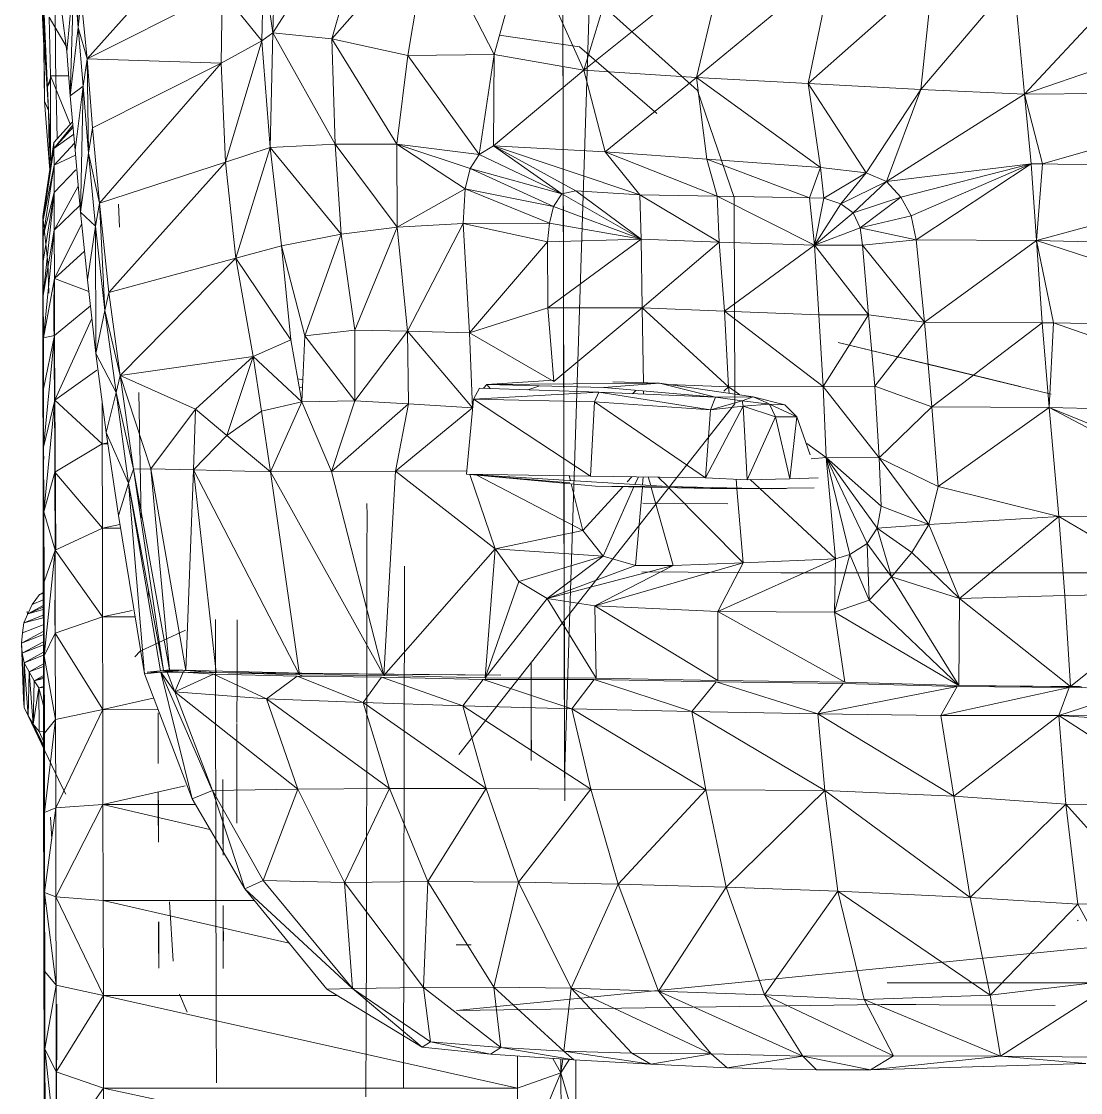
# Model space of a CAD drawing. Header units: inches. Extents: x 9661 to 15313, y -314 to 660.
# Drawn here: x 12405.48 to 12425.64, y -35.63 to -15.25 of the extents above; entities that cross this region are included whole.
import ezdxf

# ---------------------------------------------------------------- set-up
doc = ezdxf.new("R2010")
doc.units = ezdxf.units.IN
doc.header["$MEASUREMENT"] = 0
for name, color, linetype, lineweight in [('0-1', 7, 'Continuous', 5), ('0-3', 55, 'Continuous', 9), ('A-GENM', 5, 'Continuous', 9)]:
    doc.layers.add(name, color=color, linetype=linetype, lineweight=lineweight)

# ---------------------------------------------------------------- blocks, each defined once
blk = doc.blocks.new('Land_Rover_Evoque_-_SUV_Car_Vehicle_Automobile_13067 - Land Rover EVOQUE_dwg-1230547-BUILDING SECTION - EAST_WEST - COURTYARD - LOOKING NORTH')
at = {"layer": 'A-GENM'}
for p, q in [((12415.812, -29.641), (12415.764, -3.548)), ((12415.812, -27.99), (12415.764, -3.548)), ((12415.812, -29.641), (12416.652, -3.547)), ((12410.266, -15.471), (12412.329, -12.253)), ((12411.386, -15.585), (12412.329, -12.253)), ((12409.393, -12.977), (12406.731, -15.963)), ((12411.386, -15.585), (12413.238, -13.481)), ((12412.836, -15.9), (12413.238, -13.481)), ((12414.478, -15.88), (12413.238, -13.481)), ((12406.536, -13.786), (12406.557, -15.37)), ((12414.478, -15.88), (12415.074, -13.701)), ((12416.18, -16.177), (12415.074, -13.701)), ((12416.18, -16.177), (12416.892, -13.853)), ((12405.892, -13.985), (12405.913, -15.626)), ((12410.266, -15.471), (12410.303, -14.05)), ((12416.18, -16.177), (12418.883, -14.015)), ((12418.325, -16.32), (12418.883, -14.015)), ((12418.325, -16.32), (12420.913, -14.187)), ((12420.452, -16.435), (12420.913, -14.187)), ((12406.347, -15.823), (12406.48, -14.401)), ((12406.406, -16.667), (12406.48, -14.401)), ((12406.557, -15.37), (12406.48, -14.401)), ((12406.48, -14.401), (12406.557, -15.37)), ((12410.091, -14.29), (12410.054, -15.625)), ((12410.091, -14.29), (12410.266, -15.471)), ((12420.452, -16.435), (12422.826, -14.331)), ((12422.598, -16.549), (12422.826, -14.331)), ((12422.598, -16.549), (12424.363, -14.465)), ((12424.57, -16.635), (12424.363, -14.465)), ((12405.893, -14.561), (12405.913, -15.626)), ((12405.915, -15.859), (12405.893, -14.561)), ((12405.893, -14.561), (12405.916, -16.77)), ((12405.893, -14.561), (12405.913, -15.626)), ((12406.129, -16.003), (12406.125, -14.857)), ((12406.614, -14.822), (12406.557, -15.37)), ((12406.614, -14.822), (12406.731, -15.963)), ((12406.731, -15.963), (12409.299, -14.675)), ((12409.299, -14.675), (12409.282, -16.048)), ((12409.299, -14.675), (12410.054, -15.625)), ((12424.57, -16.635), (12426.394, -14.676)), ((12405.877, -15.053), (12405.915, -15.859)), ((12406.347, -15.823), (12406.25, -15.075)), ((12416.564, -14.97), (12418.346, -16.564)), ((12405.912, -15.116), (12405.992, -16.95)), ((12405.912, -15.116), (12405.971, -16.498)), ((12405.913, -15.626), (12405.912, -15.116)), ((12406.008, -15.172), (12406.031, -16.288)), ((12406.008, -15.172), (12406.334, -15.723)), ((12406.406, -16.667), (12406.557, -15.37)), ((12406.655, -16.483), (12406.557, -15.37)), ((12406.557, -15.37), (12406.655, -16.483)), ((12406.731, -15.963), (12406.557, -15.37)), ((12410.054, -15.625), (12410.266, -15.471)), ((12410.266, -15.471), (12410.212, -17.651)), ((12410.266, -15.471), (12411.386, -15.585)), ((12410.266, -15.471), (12411.448, -17.591)), ((12405.913, -15.626), (12405.992, -16.95)), ((12405.916, -16.77), (12405.913, -15.626)), ((12405.913, -15.626), (12405.992, -16.95)), ((12409.282, -16.048), (12410.054, -15.625)), ((12410.054, -15.625), (12409.362, -17.93)), ((12410.054, -15.625), (12410.212, -17.651)), ((12412.836, -15.9), (12411.386, -15.585)), ((12411.386, -15.585), (12411.448, -17.591)), ((12411.386, -15.585), (12412.627, -17.59)), ((12414.572, -15.516), (12414.572, -15.515)), ((12414.572, -15.516), (12416.101, -15.738)), ((12424.57, -16.635), (12427.778, -15.531)), ((12406.406, -16.667), (12406.347, -15.823)), ((12412.836, -15.9), (12414.478, -15.88)), ((12414.192, -17.782), (12414.478, -15.88)), ((12414.462, -17.618), (12414.478, -15.88)), ((12414.478, -15.88), (12416.18, -16.177)), ((12416.1, -15.736), (12417.574, -17.006)), ((12416.101, -15.738), (12417.574, -17.006)), ((12406.16, -17.485), (12406.129, -16.003)), ((12406.731, -15.963), (12406.655, -16.483)), ((12406.731, -15.963), (12409.282, -16.048)), ((12406.731, -15.963), (12406.83, -17.279)), ((12406.731, -15.963), (12406.754, -17.759)), ((12409.282, -16.048), (12406.83, -17.279)), ((12409.282, -16.048), (12406.967, -18.709)), ((12409.282, -16.048), (12409.362, -17.93)), ((12412.836, -15.9), (12412.627, -17.59)), ((12414.192, -17.782), (12412.836, -15.9)), ((12406.031, -16.288), (12406.035, -17.855)), ((12406.379, -16.288), (12406.031, -16.288)), ((12406.031, -16.288), (12406.408, -17.209)), ((12414.462, -17.618), (12416.18, -16.177)), ((12416.589, -17.732), (12416.18, -16.177)), ((12416.18, -16.177), (12418.325, -16.32)), ((12406.031, -16.332), (12405.971, -16.498)), ((12406.031, -16.39), (12405.971, -16.498)), ((12405.992, -16.95), (12405.971, -16.498)), ((12405.971, -16.498), (12406.035, -17.701)), ((12406.406, -16.667), (12406.655, -16.483)), ((12406.504, -17.703), (12406.655, -16.483)), ((12406.602, -18.884), (12406.655, -16.483)), ((12406.754, -17.759), (12406.655, -16.483)), ((12406.655, -16.483), (12406.754, -17.759)), ((12416.589, -17.732), (12418.325, -16.32)), ((12420.687, -18.029), (12418.325, -16.32)), ((12418.522, -17.876), (12418.325, -16.32)), ((12418.325, -16.32), (12420.452, -16.435)), ((12421.557, -18.134), (12420.452, -16.435)), ((12420.687, -18.029), (12420.452, -16.435)), ((12420.452, -16.435), (12422.598, -16.549)), ((12406.504, -17.703), (12406.406, -16.667)), ((12418.346, -16.564), (12419.046, -18.6)), ((12421.557, -18.134), (12422.598, -16.549)), ((12421.944, -18.297), (12422.598, -16.549)), ((12421.944, -18.297), (12424.57, -16.635)), ((12422.598, -16.549), (12424.57, -16.635)), ((12429.663, -16.603), (12424.57, -16.635)), ((12424.698, -17.961), (12424.57, -16.635)), ((12424.57, -16.635), (12424.911, -17.96)), ((12429.663, -16.603), (12424.911, -17.96)), ((12405.916, -16.77), (12406.014, -18.007)), ((12405.916, -16.77), (12405.992, -16.95)), ((12405.992, -16.95), (12406.007, -17.169)), ((12405.992, -16.95), (12406.035, -17.56)), ((12405.992, -16.95), (12406.014, -18.007)), ((12405.992, -16.95), (12406.007, -17.169)), ((12405.992, -16.95), (12406.035, -17.728)), ((12406.452, -17.16), (12406.098, -17.554)), ((12406.458, -17.224), (12406.099, -17.67)), ((12406.462, -17.266), (12406.099, -17.67)), ((12406.83, -17.279), (12406.754, -17.759)), ((12406.83, -17.279), (12406.967, -18.709)), ((12406.475, -17.398), (12406.099, -17.67)), ((12406.098, -17.554), (12405.888, -18.967)), ((12406.098, -17.554), (12405.889, -19.063)), ((12406.099, -17.67), (12405.889, -19.063)), ((12406.099, -17.67), (12406.098, -17.554)), ((12406.101, -17.988), (12406.099, -17.67)), ((12406.491, -17.566), (12406.101, -17.988)), ((12406.602, -18.884), (12406.504, -17.703)), ((12410.212, -17.651), (12409.362, -17.93)), ((12410.212, -17.651), (12409.558, -19.754)), ((12410.212, -17.651), (12411.448, -17.591)), ((12410.212, -17.651), (12410.427, -19.523)), ((12410.212, -17.651), (12411.567, -19.301)), ((12411.448, -17.591), (12412.627, -17.59)), ((12412.629, -19.165), (12411.448, -17.591)), ((12411.567, -19.301), (12411.448, -17.591)), ((12413.923, -18.435), (12412.627, -17.59)), ((12414.019, -18.051), (12412.627, -17.59)), ((12414.192, -17.782), (12412.627, -17.59)), ((12412.629, -19.165), (12412.627, -17.59)), ((12414.462, -17.618), (12414.192, -17.782)), ((12416.589, -17.732), (12414.462, -17.618)), ((12417.249, -18.55), (12414.462, -17.618)), ((12414.462, -17.618), (12416.032, -18.475)), ((12414.462, -17.618), (12415.761, -18.532)), ((12406.035, -17.855), (12406.039, -17.948)), ((12406.512, -17.799), (12406.101, -17.988)), ((12406.602, -18.884), (12406.754, -17.759)), ((12406.892, -19.151), (12406.754, -17.759)), ((12406.754, -17.759), (12406.892, -19.151)), ((12406.967, -18.709), (12406.754, -17.759)), ((12406.967, -18.709), (12409.362, -17.93)), ((12409.362, -17.93), (12407.144, -20.408)), ((12409.362, -17.93), (12409.558, -19.754)), ((12414.019, -18.051), (12414.192, -17.782)), ((12415.761, -18.532), (12414.192, -17.782)), ((12418.522, -17.876), (12416.589, -17.732)), ((12418.719, -18.579), (12416.589, -17.732)), ((12416.589, -17.732), (12417.249, -18.55)), ((12420.687, -18.029), (12418.522, -17.876)), ((12420.477, -18.606), (12418.522, -17.876)), ((12418.522, -17.876), (12418.719, -18.579)), ((12406.101, -17.988), (12405.889, -19.063)), ((12406.101, -17.988), (12405.891, -19.341)), ((12406.014, -18.007), (12406.021, -18.073)), ((12406.104, -18.507), (12406.101, -17.988)), ((12406.517, -18.077), (12406.104, -18.507)), ((12413.923, -18.435), (12414.019, -18.051)), ((12415.608, -18.773), (12414.019, -18.051)), ((12414.019, -18.051), (12415.761, -18.532)), ((12420.687, -18.029), (12420.477, -18.606)), ((12421.557, -18.134), (12420.687, -18.029)), ((12420.747, -18.616), (12420.687, -18.029)), ((12421.557, -18.134), (12420.747, -18.616)), ((12421.076, -18.721), (12421.557, -18.134)), ((12421.944, -18.297), (12421.557, -18.134)), ((12421.944, -18.297), (12424.698, -17.961)), ((12422.215, -18.595), (12424.698, -17.961)), ((12422.41, -18.95), (12424.698, -17.961)), ((12422.507, -19.411), (12424.698, -17.961)), ((12424.698, -17.961), (12424.911, -17.96)), ((12424.698, -17.961), (12424.797, -19.42)), ((12424.797, -19.42), (12424.911, -17.96)), ((12429.738, -18.082), (12424.797, -19.42)), ((12429.738, -18.082), (12424.911, -17.96)), ((12421.944, -18.297), (12421.076, -18.721)), ((12421.309, -18.894), (12421.944, -18.297)), ((12422.215, -18.595), (12421.944, -18.297)), ((12406.104, -18.507), (12405.891, -19.341)), ((12406.104, -18.507), (12405.893, -19.813)), ((12406.104, -18.507), (12405.895, -20.466)), ((12406.106, -19.227), (12406.104, -18.507)), ((12406.561, -18.388), (12406.106, -19.227)), ((12413.923, -18.435), (12412.629, -19.165)), ((12413.923, -18.435), (12413.886, -19.098)), ((12413.923, -18.435), (12415.531, -19.09)), ((12413.923, -18.435), (12415.608, -18.773)), ((12415.608, -18.773), (12415.761, -18.532)), ((12415.608, -18.773), (12415.761, -18.532)), ((12416.032, -18.475), (12415.761, -18.532)), ((12415.761, -18.532), (12416.032, -18.475)), ((12417.271, -19.396), (12415.761, -18.532)), ((12417.249, -18.55), (12416.032, -18.475)), ((12416.032, -18.475), (12417.249, -18.55)), ((12417.271, -19.396), (12416.032, -18.475)), ((12406.967, -18.709), (12406.892, -19.151)), ((12406.967, -18.709), (12407.144, -20.408)), ((12406.967, -18.709), (12407.067, -20.754)), ((12407.344, -19.169), (12407.325, -18.727)), ((12418.719, -18.579), (12417.249, -18.55)), ((12417.249, -18.55), (12418.719, -18.579)), ((12418.759, -19.453), (12417.249, -18.55)), ((12417.271, -19.396), (12417.249, -18.55)), ((12418.719, -18.579), (12418.759, -19.453)), ((12420.477, -18.606), (12418.719, -18.579)), ((12418.719, -18.579), (12420.575, -19.509)), ((12418.759, -19.453), (12418.719, -18.579)), ((12419.046, -18.6), (12419.054, -22.529)), ((12420.747, -18.616), (12420.477, -18.606)), ((12420.477, -18.606), (12420.575, -19.509)), ((12420.747, -18.616), (12420.575, -19.509)), ((12421.076, -18.721), (12420.575, -19.509)), ((12421.076, -18.721), (12420.747, -18.616)), ((12421.309, -18.894), (12421.076, -18.721)), ((12422.215, -18.595), (12421.309, -18.894)), ((12421.444, -19.182), (12422.215, -18.595)), ((12422.41, -18.95), (12422.215, -18.595)), ((12406.591, -18.755), (12406.106, -19.227)), ((12406.739, -20.17), (12406.602, -18.884)), ((12406.602, -18.884), (12406.892, -19.151)), ((12415.531, -19.09), (12415.608, -18.773)), ((12415.608, -18.773), (12415.531, -19.09)), ((12417.271, -19.396), (12415.608, -18.773)), ((12421.309, -18.894), (12420.575, -19.509)), ((12421.444, -19.182), (12421.309, -18.894)), ((12421.444, -19.182), (12422.41, -18.95)), ((12422.507, -19.411), (12422.41, -18.95)), ((12405.888, -18.967), (12405.887, -19.062)), ((12405.888, -19.34), (12405.887, -19.062)), ((12405.888, -18.967), (12405.982, -19.84)), ((12405.888, -18.967), (12405.889, -19.063)), ((12405.891, -19.341), (12405.889, -19.063)), ((12406.626, -19.108), (12406.109, -20.141)), ((12406.739, -20.17), (12406.892, -19.151)), ((12407.067, -20.754), (12406.892, -19.151)), ((12406.896, -21.572), (12406.892, -19.151)), ((12406.892, -19.151), (12407.067, -20.754)), ((12413.886, -19.098), (12412.629, -19.165)), ((12413.886, -19.098), (12412.827, -21.144)), ((12415.531, -19.09), (12413.886, -19.098)), ((12413.886, -19.098), (12415.493, -19.445)), ((12413.886, -19.098), (12414.006, -21.177)), ((12415.531, -19.09), (12415.493, -19.445)), ((12415.531, -19.09), (12415.493, -19.445)), ((12417.271, -19.396), (12415.531, -19.09)), ((12405.888, -19.34), (12405.887, -19.81)), ((12405.893, -19.813), (12405.891, -19.341)), ((12406.106, -19.227), (12405.895, -20.466)), ((12406.106, -19.227), (12405.898, -21.273)), ((12406.109, -20.141), (12406.106, -19.227)), ((12410.427, -19.523), (12411.567, -19.301)), ((12410.875, -21.232), (12411.567, -19.301)), ((12412.629, -19.165), (12411.567, -19.301)), ((12411.822, -21.126), (12411.567, -19.301)), ((12412.629, -19.165), (12411.822, -21.126)), ((12412.827, -21.144), (12412.629, -19.165)), ((12421.444, -19.182), (12420.575, -19.509)), ((12421.484, -19.509), (12421.444, -19.182)), ((12422.507, -19.411), (12421.444, -19.182)), ((12410.427, -19.523), (12409.558, -19.754)), ((12410.427, -19.523), (12410.875, -21.232)), ((12410.427, -19.523), (12410.605, -21.309)), ((12415.493, -19.445), (12414.006, -21.177)), ((12417.271, -19.396), (12415.493, -19.445)), ((12415.493, -19.445), (12415.495, -20.704)), ((12415.493, -19.445), (12415.495, -20.704)), ((12417.271, -19.396), (12415.495, -20.704)), ((12418.759, -19.453), (12417.271, -19.396)), ((12417.293, -20.702), (12417.271, -19.396)), ((12418.759, -19.453), (12417.293, -20.702)), ((12418.759, -19.453), (12418.858, -20.768)), ((12420.575, -19.509), (12418.759, -19.453)), ((12418.858, -20.768), (12418.759, -19.453)), ((12420.575, -19.509), (12418.858, -20.768)), ((12421.602, -20.834), (12420.575, -19.509)), ((12421.484, -19.509), (12420.575, -19.509)), ((12420.575, -19.509), (12420.656, -20.835)), ((12421.484, -19.509), (12422.507, -19.411)), ((12422.665, -20.977), (12421.484, -19.509)), ((12421.602, -20.834), (12421.484, -19.509)), ((12422.665, -20.977), (12422.507, -19.411)), ((12422.507, -19.411), (12424.797, -19.42)), ((12422.665, -20.977), (12424.797, -19.42)), ((12429.898, -21.098), (12424.797, -19.42)), ((12429.813, -19.542), (12424.797, -19.42)), ((12424.797, -19.42), (12424.907, -20.985)), ((12424.797, -19.42), (12425.12, -20.986)), ((12406.681, -19.626), (12406.109, -20.141)), ((12407.144, -20.408), (12409.558, -19.754)), ((12409.558, -19.754), (12407.359, -21.987)), ((12410.605, -21.309), (12409.558, -19.754)), ((12409.558, -19.754), (12409.89, -21.626)), ((12405.887, -19.81), (12405.888, -20.463)), ((12405.887, -19.81), (12405.893, -19.863)), ((12405.895, -20.466), (12405.893, -19.813)), ((12405.982, -19.84), (12406.003, -20.426)), ((12406.109, -20.141), (12405.898, -21.273)), ((12406.104, -21.622), (12406.1, -20.167)), ((12406.764, -20.392), (12406.109, -20.141)), ((12406.112, -21.226), (12406.109, -20.141)), ((12406.896, -21.572), (12406.739, -20.17)), ((12405.888, -20.463), (12405.888, -21.27)), ((12405.888, -20.463), (12405.895, -20.523)), ((12405.888, -20.463), (12405.895, -20.585)), ((12405.895, -20.466), (12405.898, -21.273)), ((12406.129, -25.291), (12406.098, -20.455)), ((12406.1, -21.621), (12406.098, -20.455)), ((12406.102, -20.456), (12406.134, -25.292)), ((12407.144, -20.408), (12407.067, -20.754)), ((12407.144, -20.408), (12407.359, -21.987)), ((12406.129, -25.291), (12406.098, -20.69)), ((12406.794, -20.664), (12406.112, -21.226)), ((12406.896, -21.572), (12407.067, -20.754)), ((12407.067, -20.754), (12407.283, -22.314)), ((12407.067, -20.754), (12407.283, -22.314)), ((12407.359, -21.987), (12407.067, -20.754)), ((12414.006, -21.177), (12415.495, -20.704)), ((12417.293, -20.702), (12415.495, -20.704)), ((12415.495, -20.704), (12415.614, -22.101)), ((12415.495, -20.704), (12415.614, -22.101)), ((12417.293, -20.702), (12415.614, -22.101)), ((12418.858, -20.768), (12417.293, -20.702)), ((12417.293, -20.702), (12417.315, -22.138)), ((12417.293, -20.702), (12418.938, -22.205)), ((12418.858, -20.768), (12418.938, -22.205)), ((12418.858, -20.768), (12420.656, -20.835)), ((12418.858, -20.768), (12420.736, -22.199)), ((12418.858, -20.768), (12418.938, -22.205)), ((12406.821, -20.902), (12406.115, -22.456)), ((12421.602, -20.834), (12420.656, -20.835)), ((12420.656, -20.835), (12420.736, -22.199)), ((12421.602, -20.834), (12420.736, -22.199)), ((12421.721, -22.194), (12421.602, -20.834)), ((12422.665, -20.977), (12421.602, -20.834)), ((12421.721, -22.194), (12422.665, -20.977)), ((12422.803, -22.586), (12422.665, -20.977)), ((12422.665, -20.977), (12424.907, -20.985)), ((12422.803, -22.586), (12424.907, -20.985)), ((12424.907, -20.985), (12425.036, -22.599)), ((12424.907, -20.985), (12425.12, -20.986)), ((12425.036, -22.599), (12425.12, -20.986)), ((12429.898, -21.098), (12425.12, -20.986)), ((12429.982, -22.707), (12425.12, -20.986)), ((12410.875, -21.232), (12411.822, -21.126)), ((12412.827, -21.144), (12411.822, -21.126)), ((12411.825, -22.474), (12411.822, -21.126)), ((12412.827, -21.144), (12411.825, -22.474)), ((12414.006, -21.177), (12412.827, -21.144)), ((12414.067, -22.603), (12412.827, -21.144)), ((12412.827, -21.144), (12412.849, -22.527)), ((12414.006, -21.177), (12415.614, -22.101)), ((12414.006, -21.177), (12414.067, -22.603)), ((12405.889, -22.239), (12405.888, -21.27)), ((12405.898, -21.342), (12405.888, -21.27)), ((12406.112, -21.226), (12405.898, -21.273)), ((12405.898, -21.273), (12405.9, -22.244)), ((12406.112, -21.226), (12405.9, -22.244)), ((12406.112, -21.226), (12405.903, -23.353)), ((12406.112, -21.226), (12406.115, -22.456)), ((12410.605, -21.309), (12409.89, -21.626)), ((12410.819, -22.489), (12410.605, -21.309)), ((12410.875, -21.232), (12410.819, -22.489)), ((12410.875, -21.232), (12411.825, -22.474)), ((12425.078, -22.342), (12421.024, -21.361)), ((12424.488, -22.199), (12421.024, -21.361)), ((12421.624, -21.507), (12421.024, -21.361)), ((12407.092, -23.074), (12406.896, -21.572)), ((12406.896, -21.572), (12407.283, -22.314)), ((12423.056, -21.853), (12421.624, -21.507)), ((12406.134, -25.292), (12406.104, -21.622)), ((12409.89, -21.626), (12407.359, -21.987)), ((12409.89, -21.626), (12408.791, -22.63)), ((12409.89, -21.626), (12409.39, -23.129)), ((12410.819, -22.489), (12409.89, -21.626)), ((12409.89, -21.626), (12410.047, -22.667)), ((12406.917, -21.887), (12406.115, -22.456)), ((12407.359, -21.987), (12407.283, -22.314)), ((12407.359, -21.987), (12408.791, -22.63)), ((12407.359, -21.987), (12407.942, -23.764)), ((12407.359, -21.987), (12407.613, -23.773)), ((12424.488, -22.199), (12423.056, -21.853)), ((12410.741, -22.056), (12410.838, -22.071)), ((12410.832, -22.207), (12410.771, -22.224)), ((12414.336, -22.162), (12414.273, -22.232)), ((12414.336, -22.162), (12415.611, -22.08)), ((12414.336, -22.162), (12417.624, -22.136)), ((12414.336, -22.162), (12416.562, -22.218)), ((12414.336, -22.162), (12414.399, -22.236)), ((12415.347, -22.187), (12415.118, -22.262)), ((12417.624, -22.136), (12416.562, -22.218)), ((12416.734, -22.111), (12417.624, -22.136)), ((12419.405, -22.394), (12417.624, -22.136)), ((12418.69, -22.403), (12417.624, -22.136)), ((12417.795, -22.158), (12418.938, -22.205)), ((12418.848, -22.286), (12418.938, -22.205)), ((12420.736, -22.199), (12418.938, -22.205)), ((12418.938, -22.205), (12418.948, -22.325)), ((12418.938, -22.205), (12419.142, -22.353)), ((12418.938, -22.205), (12418.948, -22.325)), ((12421.721, -22.194), (12420.736, -22.199)), ((12421.802, -23.557), (12420.736, -22.199)), ((12420.736, -22.199), (12420.797, -23.553)), ((12421.802, -23.557), (12421.721, -22.194)), ((12422.803, -22.586), (12421.721, -22.194)), ((12405.889, -22.239), (12405.889, -22.238)), ((12405.889, -22.239), (12405.891, -23.348)), ((12405.889, -22.239), (12405.901, -22.448)), ((12405.889, -22.239), (12405.9, -22.318)), ((12405.9, -22.244), (12405.903, -23.353)), ((12407.092, -23.074), (12407.283, -22.314)), ((12407.283, -22.314), (12407.518, -24.038)), ((12407.283, -22.314), (12407.518, -24.038)), ((12407.613, -23.773), (12407.283, -22.314)), ((12407.715, -22.313), (12407.761, -24.704)), ((12414.084, -22.441), (12414.199, -22.229)), ((12416.465, -22.309), (12414.084, -22.441)), ((12416.465, -22.309), (12414.199, -22.229)), ((12416.387, -22.491), (12416.465, -22.309)), ((12416.465, -22.309), (12418.69, -22.403)), ((12418.594, -22.644), (12416.465, -22.309)), ((12418.69, -22.403), (12416.562, -22.218)), ((12417.178, -22.271), (12417.111, -22.337)), ((12417.317, -22.284), (12417.318, -22.345)), ((12418.594, -22.644), (12418.69, -22.403)), ((12419.405, -22.394), (12418.69, -22.403)), ((12419.193, -22.47), (12418.69, -22.403)), ((12419.193, -22.47), (12418.69, -22.403)), ((12419.405, -22.394), (12419.193, -22.47)), ((12420.005, -22.547), (12419.405, -22.394)), ((12419.699, -22.525), (12419.405, -22.394)), ((12406.115, -22.456), (12405.903, -23.353)), ((12406.115, -22.456), (12405.906, -24.583)), ((12407.017, -23.292), (12406.115, -22.456)), ((12406.115, -22.456), (12406.118, -23.829)), ((12407.015, -22.486), (12407.017, -23.292)), ((12410.819, -22.489), (12410.047, -22.667)), ((12410.222, -23.824), (12410.819, -22.489)), ((12410.819, -22.489), (12411.825, -22.474)), ((12411.382, -23.815), (12410.819, -22.489)), ((12411.382, -23.815), (12411.825, -22.474)), ((12411.382, -23.815), (12412.849, -22.527)), ((12412.849, -22.527), (12411.825, -22.474)), ((12412.599, -23.813), (12412.849, -22.527)), ((12414.067, -22.603), (12412.599, -23.813)), ((12414.067, -22.603), (12412.849, -22.527)), ((12419.054, -22.529), (12413.807, -29.203)), ((12414.084, -22.441), (12413.947, -23.867)), ((12414.084, -22.441), (12413.947, -23.867)), ((12416.387, -22.491), (12414.084, -22.441)), ((12414.084, -22.441), (12416.308, -23.903)), ((12416.387, -22.491), (12416.308, -23.903)), ((12418.594, -22.644), (12416.387, -22.491)), ((12416.387, -22.491), (12418.496, -23.935)), ((12419.212, -22.576), (12418.496, -23.935)), ((12419.193, -22.47), (12418.594, -22.644)), ((12419.212, -22.576), (12418.594, -22.644)), ((12419.715, -22.532), (12419.193, -22.47)), ((12419.715, -22.532), (12419.193, -22.47)), ((12419.193, -22.47), (12419.212, -22.576)), ((12419.715, -22.532), (12419.212, -22.576)), ((12419.831, -22.777), (12419.212, -22.576)), ((12419.212, -22.576), (12419.289, -23.973)), ((12419.715, -22.532), (12420.005, -22.547)), ((12419.831, -22.777), (12419.715, -22.532)), ((12420.237, -22.777), (12419.715, -22.532)), ((12419.715, -22.532), (12420.005, -22.547)), ((12420.237, -22.777), (12420.005, -22.547)), ((12421.802, -23.557), (12422.803, -22.586)), ((12422.923, -24.103), (12422.803, -22.586)), ((12422.803, -22.586), (12425.036, -22.599)), ((12422.923, -24.103), (12425.036, -22.599)), ((12429.982, -22.707), (12425.036, -22.599)), ((12425.224, -24.674), (12425.036, -22.599)), ((12425.036, -22.599), (12428.898, -24.646)), ((12425.036, -22.599), (12429.458, -24.396)), ((12408.791, -22.63), (12407.942, -23.764)), ((12408.791, -22.63), (12408.754, -23.787)), ((12408.791, -22.63), (12409.39, -23.129)), ((12410.047, -22.667), (12409.39, -23.129)), ((12410.222, -23.824), (12410.047, -22.667)), ((12418.594, -22.644), (12418.496, -23.935)), ((12419.831, -22.777), (12419.289, -23.973)), ((12419.831, -22.777), (12420.237, -22.777)), ((12419.831, -22.777), (12420.1, -23.953)), ((12420.237, -22.777), (12420.1, -23.953)), ((12420.237, -22.777), (12420.488, -23.497)), ((12407.326, -24.654), (12407.092, -23.074)), ((12407.092, -23.074), (12407.518, -24.038)), ((12409.39, -23.129), (12408.754, -23.787)), ((12410.222, -23.824), (12409.39, -23.129)), ((12405.891, -23.348), (12405.893, -24.578)), ((12405.891, -23.348), (12405.903, -23.424)), ((12405.891, -23.348), (12405.904, -23.583)), ((12405.903, -23.353), (12405.906, -24.583)), ((12407.017, -23.292), (12406.118, -23.829)), ((12407.122, -23.273), (12407.017, -23.292)), ((12407.124, -23.292), (12407.017, -23.292)), ((12407.017, -23.292), (12407.021, -24.892)), ((12420.429, -23.286), (12420.797, -23.553)), ((12420.797, -23.553), (12420.51, -23.577)), ((12420.974, -25.479), (12420.797, -23.553)), ((12421.244, -25.397), (12420.797, -23.553)), ((12421.572, -25.186), (12420.797, -23.553)), ((12421.765, -24.897), (12420.797, -23.553)), ((12421.841, -24.474), (12420.797, -23.553)), ((12421.802, -23.557), (12420.797, -23.553)), ((12422.75, -24.823), (12421.802, -23.557)), ((12421.841, -24.474), (12421.802, -23.557)), ((12421.802, -23.557), (12422.923, -24.103)), ((12406.118, -23.829), (12405.906, -24.583)), ((12407.021, -24.892), (12406.118, -23.829)), ((12406.122, -25.314), (12406.118, -23.829)), ((12407.613, -23.773), (12407.518, -24.038)), ((12407.942, -23.764), (12407.613, -23.773)), ((12407.613, -23.773), (12408.298, -27.588)), ((12407.613, -23.773), (12408.182, -27.603)), ((12408.754, -23.787), (12407.942, -23.764)), ((12407.942, -23.764), (12408.607, -27.605)), ((12407.942, -23.764), (12408.298, -27.588)), ((12408.754, -23.787), (12408.607, -27.605)), ((12410.222, -23.824), (12408.754, -23.787)), ((12410.771, -27.683), (12408.754, -23.787)), ((12408.754, -23.787), (12409.187, -27.641)), ((12410.222, -23.824), (12411.382, -23.815)), ((12412.376, -27.699), (12410.222, -23.824)), ((12410.222, -23.824), (12410.771, -27.683)), ((12411.382, -23.815), (12412.599, -23.813)), ((12412.376, -27.699), (12411.382, -23.815)), ((12412.376, -27.699), (12412.599, -23.813)), ((12413.953, -23.804), (12412.599, -23.813)), ((12414.497, -25.287), (12412.599, -23.813)), ((12407.326, -24.654), (12407.518, -24.038)), ((12408.127, -27.609), (12407.518, -24.038)), ((12407.82, -27.664), (12407.518, -24.038)), ((12407.518, -24.038), (12408.182, -27.603)), ((12413.947, -23.867), (12416.405, -24.095)), ((12415.917, -24.034), (12413.947, -23.867)), ((12413.947, -23.867), (12417.776, -24.1)), ((12413.947, -23.867), (12416.308, -23.903)), ((12414.015, -23.873), (12414.497, -25.287)), ((12414.149, -23.886), (12416.161, -24.939)), ((12415.906, -23.897), (12415.928, -23.988)), ((12415.928, -23.988), (12415.906, -23.897)), ((12416.308, -23.903), (12418.496, -23.935)), ((12417.099, -23.915), (12417.008, -24.014)), ((12417.221, -23.916), (12417.156, -24.062)), ((12417.314, -23.918), (12417.3, -24.071)), ((12417.41, -23.919), (12417.455, -24.081)), ((12417.6, -23.922), (12417.775, -24.098)), ((12418.496, -23.935), (12419.289, -23.973)), ((12419.094, -24.131), (12419.08, -23.963)), ((12419.08, -23.963), (12419.094, -24.131)), ((12419.289, -23.973), (12420.1, -23.953)), ((12420.974, -25.479), (12419.351, -23.971)), ((12420.1, -23.953), (12420.642, -23.939)), ((12415.944, -24.052), (12416.161, -24.939)), ((12416.161, -24.939), (12415.944, -24.052)), ((12416.924, -24.106), (12416.161, -24.939)), ((12416.405, -24.095), (12418.592, -24.142)), ((12417.776, -24.1), (12416.405, -24.095)), ((12417.134, -24.111), (12416.548, -25.429)), ((12417.297, -24.114), (12417.167, -25.606)), ((12417.466, -24.118), (12417.882, -25.605)), ((12417.776, -24.1), (12419.751, -24.146)), ((12417.776, -24.1), (12418.592, -24.142)), ((12417.801, -24.125), (12419.215, -25.552)), ((12418.592, -24.142), (12419.269, -24.141)), ((12418.592, -24.142), (12419.751, -24.146)), ((12419.095, -24.144), (12419.215, -25.552)), ((12419.215, -25.552), (12419.095, -24.144)), ((12419.269, -24.141), (12420.061, -24.136)), ((12419.751, -24.146), (12419.269, -24.141)), ((12419.751, -24.146), (12420.061, -24.136)), ((12419.751, -24.146), (12420.034, -24.139)), ((12420.061, -24.136), (12420.564, -24.126)), ((12422.75, -24.823), (12422.923, -24.103)), ((12422.923, -24.103), (12425.224, -24.674)), ((12412.057, -24.654), (12412.056, -24.428)), ((12417.303, -24.419), (12418.926, -24.43)), ((12405.893, -24.578), (12405.895, -25.907)), ((12405.906, -24.647), (12405.893, -24.578)), ((12405.91, -25.914), (12405.906, -24.583)), ((12406.122, -25.314), (12405.906, -24.583)), ((12407.82, -27.664), (12407.326, -24.654)), ((12412.056, -25.311), (12412.057, -24.654)), ((12421.765, -24.897), (12421.841, -24.474)), ((12422.75, -24.823), (12421.841, -24.474)), ((12425.224, -24.674), (12428.898, -24.646)), ((12407.354, -24.824), (12407.021, -24.892)), ((12421.765, -24.897), (12422.75, -24.823)), ((12422.422, -25.357), (12422.75, -24.823)), ((12422.75, -24.823), (12425.224, -24.674)), ((12422.75, -24.823), (12423.333, -26.233)), ((12425.224, -24.674), (12423.333, -26.233)), ((12425.334, -26.177), (12425.224, -24.674)), ((12425.224, -24.674), (12427.673, -26.124)), ((12407.021, -24.892), (12406.122, -25.314)), ((12407.365, -24.892), (12407.021, -24.892)), ((12407.021, -24.892), (12407.025, -26.582)), ((12416.161, -24.939), (12414.497, -25.287)), ((12416.161, -24.939), (12416.548, -25.429)), ((12416.548, -25.429), (12416.161, -24.939)), ((12421.572, -25.186), (12421.765, -24.897)), ((12422.037, -25.822), (12421.765, -24.897)), ((12421.765, -24.897), (12422.422, -25.357)), ((12421.244, -25.397), (12421.572, -25.186)), ((12421.612, -26.262), (12421.572, -25.186)), ((12421.572, -25.186), (12422.037, -25.822)), ((12405.91, -25.914), (12406.122, -25.314)), ((12405.913, -27.325), (12406.122, -25.314)), ((12407.025, -26.582), (12406.122, -25.314)), ((12406.122, -25.314), (12406.125, -26.891)), ((12412.055, -26.362), (12412.056, -25.311)), ((12414.497, -25.287), (12412.376, -27.699)), ((12414.497, -25.287), (12414.308, -27.744)), ((12414.497, -25.287), (12416.548, -25.429)), ((12414.497, -25.287), (12414.943, -25.907)), ((12416.548, -25.429), (12414.943, -25.907)), ((12416.548, -25.429), (12415.485, -26.233)), ((12416.548, -25.429), (12417.167, -25.606)), ((12416.548, -25.429), (12417.167, -25.606)), ((12420.955, -26.493), (12421.244, -25.397)), ((12420.974, -25.479), (12421.244, -25.397)), ((12421.244, -25.397), (12421.612, -26.262)), ((12422.037, -25.822), (12422.422, -25.357)), ((12422.422, -25.357), (12423.333, -26.233)), ((12412.77, -25.848), (12412.769, -25.615)), ((12415.485, -26.233), (12417.882, -25.605)), ((12415.485, -26.233), (12417.167, -25.606)), ((12416.393, -26.372), (12419.215, -25.552)), ((12417.882, -25.605), (12416.393, -26.372)), ((12417.167, -25.606), (12417.882, -25.605)), ((12417.167, -25.606), (12417.882, -25.605)), ((12417.882, -25.605), (12419.215, -25.552)), ((12417.882, -25.605), (12419.215, -25.552)), ((12418.733, -26.477), (12420.974, -25.479)), ((12419.215, -25.552), (12418.733, -26.477)), ((12419.215, -25.552), (12420.974, -25.479)), ((12420.974, -25.479), (12420.955, -26.493)), ((12405.91, -25.765), (12405.895, -25.907)), ((12412.77, -25.848), (12412.751, -35.537)), ((12417.286, -25.727), (12419.93, -25.744)), ((12419.93, -25.744), (12434.943, -25.748)), ((12421.612, -26.262), (12422.037, -25.822)), ((12422.037, -25.822), (12423.333, -26.233)), ((12422.037, -25.822), (12423.316, -27.885)), ((12405.895, -25.907), (12405.897, -27.319)), ((12405.895, -25.907), (12405.91, -25.97)), ((12405.91, -25.914), (12405.913, -27.325)), ((12407.89, -26.217), (12407.897, -26.071)), ((12414.943, -25.907), (12414.308, -27.744)), ((12414.943, -25.907), (12415.485, -26.233)), ((12405.684, -26.347), (12405.822, -26.158)), ((12405.684, -26.347), (12405.895, -26.256)), ((12405.895, -26.116), (12405.822, -26.158)), ((12405.822, -26.158), (12405.895, -26.126)), ((12405.895, -26.135), (12405.822, -26.158)), ((12406.117, -26.262), (12406.121, -27.225)), ((12406.117, -26.262), (12406.12, -27.073)), ((12415.485, -26.233), (12414.308, -27.744)), ((12415.485, -26.233), (12416.393, -26.372)), ((12415.485, -26.233), (12416.415, -27.75)), ((12420.955, -26.493), (12421.612, -26.262)), ((12421.612, -26.262), (12423.316, -27.885)), ((12423.333, -26.233), (12423.316, -27.885)), ((12425.334, -26.177), (12423.333, -26.233)), ((12423.333, -26.233), (12425.444, -27.906)), ((12425.334, -26.177), (12427.673, -26.124)), ((12425.334, -26.177), (12425.444, -27.906)), ((12425.444, -27.906), (12427.673, -26.124)), ((12405.594, -26.544), (12405.591, -26.48)), ((12405.684, -26.347), (12405.604, -26.523)), ((12405.896, -26.367), (12405.604, -26.523)), ((12405.604, -26.523), (12405.896, -26.4)), ((12405.896, -26.441), (12405.604, -26.523)), ((12407.589, -26.461), (12407.025, -26.582)), ((12412.054, -27.733), (12412.055, -26.362)), ((12416.393, -26.372), (12418.733, -26.477)), ((12416.393, -26.372), (12418.735, -27.795)), ((12416.393, -26.372), (12416.415, -27.75)), ((12418.733, -26.477), (12420.955, -26.493)), ((12418.733, -26.477), (12421.151, -27.825)), ((12418.733, -26.477), (12418.735, -27.795)), ((12420.955, -26.493), (12423.316, -27.885)), ((12420.955, -26.493), (12421.151, -27.825)), ((12405.502, -26.888), (12405.524, -26.697)), ((12405.524, -26.697), (12405.604, -26.523)), ((12405.524, -26.697), (12405.896, -26.55)), ((12405.896, -26.6), (12405.524, -26.697)), ((12407.025, -26.582), (12406.125, -26.891)), ((12407.643, -26.582), (12407.025, -26.582)), ((12407.025, -26.582), (12407.029, -28.347)), ((12409.173, -27.922), (12409.172, -26.633)), ((12409.585, -26.905), (12409.585, -26.641)), ((12405.48, -27.082), (12405.896, -26.859)), ((12405.48, -27.082), (12405.502, -26.888)), ((12405.896, -26.731), (12405.502, -26.888)), ((12405.913, -27.325), (12406.125, -26.891)), ((12407.029, -28.347), (12406.125, -26.891)), ((12406.125, -26.891), (12406.129, -28.534)), ((12407.738, -27.232), (12408.604, -26.836)), ((12408.604, -26.836), (12408.604, -26.836)), ((12405.897, -26.92), (12405.48, -27.082)), ((12405.48, -27.082), (12405.517, -28.149)), ((12405.496, -27.27), (12405.48, -27.082)), ((12405.496, -27.27), (12405.897, -27.057)), ((12409.585, -26.905), (12409.583, -27.778)), ((12405.897, -27.113), (12405.496, -27.27)), ((12405.532, -27.456), (12405.496, -27.27)), ((12405.496, -27.27), (12405.517, -28.149)), ((12405.496, -27.27), (12405.534, -28.306)), ((12405.532, -27.456), (12405.897, -27.257)), ((12405.912, -27.148), (12405.897, -27.319)), ((12407.637, -27.341), (12407.738, -27.232)), ((12405.898, -27.312), (12405.532, -27.456)), ((12405.626, -27.63), (12405.532, -27.456)), ((12405.532, -27.456), (12405.534, -28.306)), ((12405.532, -27.456), (12405.608, -28.468)), ((12405.626, -27.63), (12405.898, -27.477)), ((12405.897, -27.319), (12405.9, -28.79)), ((12405.897, -27.319), (12405.913, -27.364)), ((12405.897, -27.319), (12405.913, -27.592)), ((12405.913, -27.325), (12405.916, -28.797)), ((12405.913, -27.325), (12406.129, -28.534)), ((12407.637, -27.341), (12407.637, -27.341)), ((12415.18, -29.317), (12415.183, -27.437)), ((12405.626, -27.63), (12405.608, -28.468)), ((12405.898, -27.524), (12405.626, -27.63)), ((12405.626, -27.63), (12405.72, -27.799)), ((12405.626, -27.63), (12405.702, -28.623)), ((12405.898, -27.7), (12405.72, -27.799)), ((12408.131, -27.632), (12407.82, -27.664)), ((12408.726, -30.042), (12407.82, -27.664)), ((12408.182, -27.603), (12407.873, -27.636)), ((12408.512, -27.636), (12407.873, -27.636)), ((12408.248, -27.618), (12408.131, -27.632)), ((12408.402, -28.007), (12408.131, -27.632)), ((12409.106, -29.866), (12408.131, -27.632)), ((12408.726, -30.042), (12408.131, -27.632)), ((12408.298, -27.588), (12408.182, -27.603)), ((12408.298, -27.588), (12408.182, -27.603)), ((12408.423, -27.627), (12408.182, -27.603)), ((12408.423, -27.627), (12408.182, -27.603)), ((12408.182, -27.603), (12408.477, -27.609)), ((12408.558, -27.635), (12408.248, -27.618)), ((12408.402, -28.007), (12408.248, -27.618)), ((12408.607, -27.605), (12408.298, -27.588)), ((12408.298, -27.588), (12410.815, -27.653)), ((12408.607, -27.605), (12408.298, -27.588)), ((12408.402, -28.007), (12408.558, -27.635)), ((12408.402, -28.007), (12409.138, -27.67)), ((12408.512, -27.636), (12411.238, -27.664)), ((12409.138, -27.67), (12408.558, -27.635)), ((12409.187, -27.641), (12408.558, -27.636)), ((12408.607, -27.605), (12408.559, -27.621)), ((12408.935, -27.625), (12408.607, -27.605)), ((12408.607, -27.605), (12409.187, -27.641)), ((12409.138, -27.67), (12410.727, -27.711)), ((12409.138, -27.67), (12410.146, -28.142)), ((12410.771, -27.683), (12409.187, -27.641)), ((12409.187, -27.641), (12411.238, -27.664)), ((12409.187, -27.641), (12414.601, -27.692)), ((12409.187, -27.641), (12410.771, -27.683)), ((12410.727, -27.711), (12410.146, -28.142)), ((12412.334, -27.727), (12410.727, -27.711)), ((12411.984, -28.214), (12410.727, -27.711)), ((12412.376, -27.699), (12410.771, -27.683)), ((12410.822, -27.712), (12410.771, -27.683)), ((12412.376, -27.699), (12410.771, -27.683)), ((12411.238, -27.664), (12414.601, -27.692)), ((12414.308, -27.744), (12412.376, -27.699)), ((12414.308, -27.744), (12412.376, -27.699)), ((12405.72, -27.799), (12405.702, -28.623)), ((12405.72, -27.799), (12405.898, -27.73)), ((12405.72, -27.799), (12405.898, -27.757)), ((12405.72, -27.799), (12405.814, -27.935)), ((12405.898, -27.905), (12405.814, -27.935)), ((12409.178, -31.038), (12409.173, -27.922)), ((12409.582, -28.59), (12409.583, -27.778)), ((12412.334, -27.727), (12411.984, -28.214)), ((12412.05, -29.328), (12412.054, -27.733)), ((12414.27, -27.771), (12412.334, -27.727)), ((12413.882, -28.273), (12412.334, -27.727)), ((12413.882, -28.273), (12414.27, -27.771)), ((12414.27, -27.771), (12416.379, -27.776)), ((12414.27, -27.771), (12415.954, -28.331)), ((12416.415, -27.75), (12414.308, -27.744)), ((12414.317, -27.769), (12414.308, -27.744)), ((12416.415, -27.75), (12414.308, -27.744)), ((12415.954, -28.331), (12416.379, -27.776)), ((12416.379, -27.776), (12418.702, -27.82)), ((12416.379, -27.776), (12418.238, -28.382)), ((12416.399, -27.785), (12416.415, -27.75)), ((12418.735, -27.795), (12416.415, -27.75)), ((12418.735, -27.795), (12416.415, -27.75)), ((12418.238, -28.382), (12418.702, -27.82)), ((12418.702, -27.82), (12421.121, -27.849)), ((12418.702, -27.82), (12420.637, -28.426)), ((12421.151, -27.825), (12418.735, -27.795)), ((12421.151, -27.825), (12418.735, -27.795)), ((12420.637, -28.426), (12421.121, -27.849)), ((12420.637, -28.426), (12423.289, -27.907)), ((12421.121, -27.849), (12423.289, -27.907)), ((12423.316, -27.885), (12421.151, -27.825)), ((12423.316, -27.885), (12421.151, -27.825)), ((12423.289, -27.907), (12422.979, -28.46)), ((12423.289, -27.907), (12425.418, -27.927)), ((12425.444, -27.906), (12423.316, -27.885)), ((12425.656, -27.911), (12423.316, -27.885)), ((12425.444, -27.906), (12425.616, -27.909)), ((12405.814, -27.935), (12405.702, -28.623)), ((12405.814, -27.935), (12405.898, -27.924)), ((12405.814, -27.935), (12405.817, -28.765)), ((12405.814, -27.935), (12405.899, -28.268)), ((12408.402, -28.007), (12409.115, -29.887)), ((12408.402, -28.007), (12410.146, -28.142)), ((12408.402, -28.007), (12410.742, -29.86)), ((12415.818, -30.08), (12415.812, -27.99)), ((12422.979, -28.46), (12425.418, -27.927)), ((12425.418, -27.927), (12425.224, -28.46)), ((12426.791, -27.95), (12425.224, -28.46)), ((12426.791, -27.95), (12425.418, -27.927)), ((12405.517, -28.149), (12405.534, -28.306)), ((12405.517, -28.149), (12405.534, -28.306)), ((12405.534, -28.306), (12405.608, -28.468)), ((12405.534, -28.306), (12405.608, -28.468)), ((12407.989, -28.132), (12407.029, -28.347)), ((12411.984, -28.214), (12410.146, -28.142)), ((12410.146, -28.142), (12412.485, -29.85)), ((12410.146, -28.142), (12410.742, -29.86)), ((12413.882, -28.273), (12411.984, -28.214)), ((12411.984, -28.214), (12414.325, -29.849)), ((12411.984, -28.214), (12412.485, -29.85)), ((12413.882, -28.273), (12415.954, -28.331)), ((12413.882, -28.273), (12416.318, -29.859)), ((12413.882, -28.273), (12414.325, -29.849)), ((12405.608, -28.468), (12405.702, -28.623)), ((12405.608, -28.468), (12405.702, -28.623)), ((12406.25, -29.807), (12405.608, -28.468)), ((12405.9, -29.076), (12405.608, -28.468)), ((12407.029, -28.347), (12406.129, -28.534)), ((12407.029, -28.347), (12406.133, -30.216)), ((12408.08, -28.348), (12407.029, -28.347)), ((12407.029, -28.347), (12407.032, -30.154)), ((12408.085, -29.375), (12408.083, -28.41)), ((12415.954, -28.331), (12418.238, -28.382)), ((12415.954, -28.331), (12418.505, -29.874)), ((12415.954, -28.331), (12416.318, -29.859)), ((12418.238, -28.382), (12420.637, -28.426)), ((12418.238, -28.382), (12420.77, -29.889)), ((12418.238, -28.382), (12418.505, -29.874)), ((12420.637, -28.426), (12422.979, -28.46)), ((12420.637, -28.426), (12420.77, -29.889)), ((12420.637, -28.426), (12423.227, -29.996)), ((12422.979, -28.46), (12425.224, -28.46)), ((12422.979, -28.46), (12423.227, -29.996)), ((12425.224, -28.46), (12423.227, -29.996)), ((12425.224, -28.46), (12428.87, -28.434)), ((12425.224, -28.46), (12425.356, -30.149)), ((12425.224, -28.46), (12427.89, -30.184)), ((12425.224, -28.46), (12428.657, -28.681)), ((12405.702, -28.623), (12405.817, -28.765)), ((12405.702, -28.623), (12405.817, -28.765)), ((12405.9, -29.023), (12405.702, -28.623)), ((12405.9, -29.048), (12405.702, -28.623)), ((12406.129, -28.534), (12405.916, -28.797)), ((12405.919, -30.304), (12406.129, -28.534)), ((12406.129, -28.534), (12406.133, -30.216)), ((12409.578, -30.505), (12409.582, -28.613)), ((12405.817, -28.765), (12405.9, -28.769)), ((12405.9, -28.769), (12405.817, -28.765)), ((12405.9, -28.947), (12405.817, -28.765)), ((12405.9, -28.79), (12405.902, -30.298)), ((12405.919, -30.304), (12405.916, -28.797)), ((12409.314, -28.89), (12409.314, -28.89)), ((12415.189, -28.928), (12415.18, -29.317)), ((12412.048, -31.039), (12412.05, -29.328)), ((12409.315, -30.394), (12409.314, -29.674)), ((12409.315, -29.886), (12409.314, -29.674)), ((12406.324, -29.957), (12406.25, -29.807)), ((12408.599, -29.795), (12407.032, -30.154)), ((12408.085, -30.245), (12408.085, -29.922)), ((12409.115, -29.887), (12408.726, -30.042)), ((12409.115, -29.887), (12410.742, -29.86)), ((12409.729, -31.755), (12409.115, -29.887)), ((12410.08, -31.6), (12409.115, -29.887)), ((12410.08, -31.6), (12410.742, -29.86)), ((12412.485, -29.85), (12410.742, -29.86)), ((12411.629, -31.639), (12410.742, -29.86)), ((12412.485, -29.85), (12411.629, -31.639)), ((12414.325, -29.849), (12412.485, -29.85)), ((12412.485, -29.85), (12413.216, -31.616)), ((12414.325, -29.849), (12413.216, -31.616)), ((12416.318, -29.859), (12414.325, -29.849)), ((12414.325, -29.849), (12414.94, -31.632)), ((12416.318, -29.859), (12414.94, -31.632)), ((12418.505, -29.874), (12416.318, -29.859)), ((12416.318, -29.859), (12416.836, -31.668)), ((12418.505, -29.874), (12416.836, -31.668)), ((12420.77, -29.889), (12418.505, -29.874)), ((12418.505, -29.874), (12418.889, -31.724)), ((12420.77, -29.889), (12418.889, -31.724)), ((12420.77, -29.889), (12421.018, -31.799)), ((12420.77, -29.889), (12423.533, -31.92)), ((12420.77, -29.889), (12423.227, -29.996)), ((12405.919, -30.057), (12405.902, -30.298)), ((12407.032, -30.154), (12406.133, -30.216)), ((12407.032, -30.154), (12406.136, -31.912)), ((12407.032, -30.154), (12408.792, -30.155)), ((12407.032, -30.154), (12407.036, -31.976)), ((12407.032, -30.154), (12409.067, -30.625)), ((12408.088, -30.071), (12408.088, -30.544)), ((12408.088, -30.071), (12408.089, -30.245)), ((12409.729, -31.755), (12408.726, -30.042)), ((12425.356, -30.149), (12423.227, -29.996)), ((12423.533, -31.92), (12423.227, -29.996)), ((12425.356, -30.149), (12423.533, -31.92)), ((12425.583, -32.047), (12425.356, -30.149)), ((12427.025, -32.013), (12425.356, -30.149)), ((12425.356, -30.149), (12427.89, -30.184)), ((12405.906, -31.817), (12405.902, -30.298)), ((12405.902, -30.298), (12405.919, -30.559)), ((12405.919, -30.304), (12406.133, -30.216)), ((12405.922, -31.824), (12405.919, -30.304)), ((12405.922, -31.824), (12406.133, -30.216)), ((12406.136, -31.912), (12406.133, -30.216)), ((12408.085, -30.245), (12408.086, -30.866)), ((12408.085, -30.245), (12408.086, -30.866)), ((12408.089, -30.245), (12408.09, -30.867)), ((12406.03, -30.393), (12406.058, -30.809)), ((12408.088, -30.544), (12408.09, -30.867)), ((12409.315, -30.901), (12409.315, -30.394)), ((12409.318, -30.395), (12409.32, -31.116)), ((12409.319, -30.902), (12409.32, -31.116)), ((12409.185, -34.156), (12409.178, -31.038)), ((12412.044, -32.752), (12412.048, -31.039)), ((12409.729, -31.755), (12410.08, -31.6)), ((12411.292, -33.664), (12409.729, -31.755)), ((12411.778, -33.654), (12409.729, -31.755)), ((12411.778, -33.654), (12410.08, -31.6)), ((12410.08, -31.6), (12411.629, -31.639)), ((12413.216, -31.616), (12411.629, -31.639)), ((12411.778, -33.654), (12411.629, -31.639)), ((12411.629, -31.639), (12413.134, -33.633)), ((12413.216, -31.616), (12413.134, -33.633)), ((12414.94, -31.632), (12413.216, -31.616)), ((12413.216, -31.616), (12414.47, -33.63)), ((12414.94, -31.632), (12414.47, -33.63)), ((12416.836, -31.668), (12414.94, -31.632)), ((12414.94, -31.632), (12415.941, -33.648)), ((12416.836, -31.668), (12415.941, -33.648)), ((12418.889, -31.724), (12416.836, -31.668)), ((12416.836, -31.668), (12417.606, -33.702)), ((12418.889, -31.724), (12417.606, -33.702)), ((12418.889, -31.724), (12421.018, -31.799)), ((12418.889, -31.724), (12419.619, -33.774)), ((12405.906, -31.817), (12405.909, -33.325)), ((12405.906, -31.817), (12405.923, -32.058)), ((12405.925, -33.331), (12405.922, -31.824)), ((12406.139, -33.593), (12405.922, -31.824)), ((12406.136, -31.912), (12405.922, -31.824)), ((12407.039, -33.784), (12406.136, -31.912)), ((12407.036, -31.976), (12406.136, -31.912)), ((12406.139, -33.593), (12406.136, -31.912)), ((12407.039, -33.784), (12407.036, -31.976)), ((12407.036, -31.976), (12409.91, -31.977)), ((12407.036, -31.976), (12410.575, -32.789)), ((12421.018, -31.799), (12419.619, -33.774)), ((12423.915, -33.783), (12421.018, -31.799)), ((12421.018, -31.799), (12423.533, -31.92)), ((12421.018, -31.799), (12421.515, -33.862)), ((12423.915, -33.783), (12423.533, -31.92)), ((12425.583, -32.047), (12423.533, -31.92)), ((12408.3, -32.002), (12408.365, -33.132)), ((12409.32, -32.213), (12409.319, -32.072)), ((12409.32, -32.213), (12409.319, -32.134)), ((12409.321, -32.073), (12409.321, -32.135)), ((12409.321, -32.135), (12409.322, -32.827)), ((12409.321, -32.135), (12409.322, -32.381)), ((12423.915, -33.783), (12425.583, -32.047)), ((12425.583, -32.047), (12427.025, -32.013)), ((12426.364, -33.488), (12425.583, -32.047)), ((12408.09, -32.384), (12408.091, -32.773)), ((12408.092, -32.435), (12408.093, -32.384)), ((12408.093, -32.384), (12408.094, -33.216)), ((12409.322, -32.381), (12409.323, -32.748)), ((12431.41, -32.317), (12413.758, -34.074)), ((12425.577, -32.351), (12425.587, -32.364)), ((12408.092, -32.435), (12408.093, -32.876)), ((12408.092, -33.215), (12408.091, -32.773)), ((12409.321, -32.826), (12409.32, -32.747)), ((12412.041, -34.346), (12412.044, -32.752)), ((12408.093, -33.266), (12408.093, -32.876)), ((12409.321, -32.826), (12409.322, -33.272)), ((12409.322, -33.272), (12409.321, -32.907)), ((12414.038, -32.821), (12413.755, -32.825)), ((12408.092, -33.215), (12408.092, -33.266)), ((12405.909, -33.325), (12405.912, -34.797)), ((12405.928, -34.803), (12405.925, -33.331)), ((12406.139, -33.593), (12405.925, -33.331)), ((12405.925, -33.333), (12405.925, -33.331)), ((12406.139, -33.593), (12405.928, -34.803)), ((12407.039, -33.784), (12406.139, -33.593)), ((12406.142, -35.238), (12406.139, -33.593)), ((12422.692, -33.548), (12421.956, -33.546)), ((12424.472, -33.548), (12422.692, -33.548)), ((12426.364, -33.488), (12423.915, -33.783)), ((12424.115, -34.938), (12426.364, -33.488)), ((12424.472, -33.548), (12426.251, -33.548)), ((12407.039, -33.784), (12406.142, -35.238)), ((12407.043, -35.548), (12407.039, -33.784)), ((12407.039, -33.784), (12411.491, -33.785)), ((12407.039, -33.784), (12414.919, -35.55)), ((12408.633, -34.106), (12408.488, -33.762)), ((12408.633, -34.106), (12408.488, -33.762)), ((12408.489, -33.762), (12408.488, -33.762)), ((12411.778, -33.654), (12411.292, -33.664)), ((12413.109, -34.768), (12411.292, -33.664)), ((12411.778, -33.654), (12413.134, -33.633)), ((12413.266, -34.666), (12411.778, -33.654)), ((12413.109, -34.768), (12411.778, -33.654)), ((12414.47, -33.63), (12413.134, -33.633)), ((12414.602, -34.773), (12413.134, -33.633)), ((12413.266, -34.666), (12413.134, -33.633)), ((12415.802, -34.844), (12414.47, -33.63)), ((12414.602, -34.773), (12414.47, -33.63)), ((12415.941, -33.648), (12414.47, -33.63)), ((12415.802, -34.844), (12415.941, -33.648)), ((12418.608, -34.899), (12415.941, -33.648)), ((12417.098, -34.886), (12415.941, -33.648)), ((12417.606, -33.702), (12415.941, -33.648)), ((12420.35, -34.938), (12417.606, -33.702)), ((12418.608, -34.899), (12417.606, -33.702)), ((12419.619, -33.774), (12417.606, -33.702)), ((12420.35, -34.938), (12419.619, -33.774)), ((12422.073, -34.937), (12419.619, -33.774)), ((12419.619, -33.774), (12421.515, -33.862)), ((12423.915, -33.783), (12421.515, -33.862)), ((12424.115, -34.938), (12423.915, -33.783)), ((12406.153, -33.952), (12406.139, -37.545)), ((12406.153, -33.952), (12406.141, -38.123)), ((12413.757, -34.073), (12421.843, -33.96)), ((12413.759, -34.075), (12421.843, -33.96)), ((12424.115, -34.938), (12421.515, -33.862)), ((12422.073, -34.937), (12421.515, -33.862)), ((12421.843, -33.96), (12422.5, -33.959)), ((12421.843, -33.96), (12425.151, -33.974)), ((12409.19, -35.45), (12409.185, -34.156)), ((12412.037, -35.717), (12412.041, -34.346)), ((12405.927, -34.519), (12405.912, -34.797)), ((12405.912, -34.797), (12405.928, -34.751)), ((12405.915, -36.209), (12405.912, -34.797)), ((12405.912, -34.797), (12405.928, -34.973)), ((12405.93, -36.215), (12405.928, -34.803)), ((12406.145, -36.81), (12405.928, -34.803)), ((12406.142, -35.238), (12405.928, -34.803)), ((12413.266, -34.666), (12413.109, -34.768)), ((12414.405, -34.906), (12413.109, -34.768)), ((12414.602, -34.773), (12413.266, -34.666)), ((12414.405, -34.906), (12413.266, -34.666)), ((12414.602, -34.773), (12414.405, -34.906)), ((12415.802, -34.844), (12414.602, -34.773)), ((12415.99, -35.01), (12414.602, -34.773)), ((12417.46, -35.094), (12415.802, -34.844)), ((12417.098, -34.886), (12415.802, -34.844)), ((12415.802, -34.844), (12415.99, -35.01)), ((12415.99, -35.01), (12414.405, -34.906)), ((12414.918, -34.94), (12414.919, -35.55)), ((12415.593, -34.984), (12415.747, -35.255)), ((12415.747, -35.255), (12415.746, -34.994)), ((12415.747, -35.255), (12415.784, -34.997)), ((12415.747, -35.255), (12415.909, -34.997)), ((12417.46, -35.094), (12415.99, -35.01)), ((12416.028, -35.013), (12416.03, -36.222)), ((12418.608, -34.899), (12417.098, -34.886)), ((12417.46, -35.094), (12417.098, -34.886)), ((12418.608, -34.899), (12417.46, -35.094)), ((12420.35, -34.938), (12418.608, -34.899)), ((12418.608, -34.899), (12418.911, -35.16)), ((12420.35, -34.938), (12418.911, -35.16)), ((12420.35, -34.938), (12422.073, -34.937)), ((12421.639, -35.201), (12420.35, -34.938)), ((12420.35, -34.938), (12420.613, -35.204)), ((12421.639, -35.201), (12422.073, -34.937)), ((12424.115, -34.938), (12421.639, -35.201)), ((12424.115, -34.938), (12422.073, -34.937)), ((12425.733, -35.08), (12424.115, -34.938)), ((12425.876, -34.961), (12424.115, -34.938)), ((12407.043, -35.548), (12406.142, -35.238)), ((12406.145, -36.81), (12406.142, -35.238)), ((12414.919, -35.55), (12415.747, -35.255)), ((12414.922, -37.24), (12415.747, -35.255)), ((12415.75, -36.838), (12415.747, -35.255)), ((12415.747, -35.255), (12416.03, -36.222)), ((12418.911, -35.16), (12417.46, -35.094)), ((12418.911, -35.16), (12420.613, -35.204)), ((12421.639, -35.201), (12420.613, -35.204)), ((12425.733, -35.08), (12421.639, -35.201)), ((12407.043, -35.548), (12406.145, -36.81)), ((12407.046, -37.238), (12407.043, -35.548)), ((12407.043, -35.548), (12414.919, -35.55)), ((12407.043, -35.548), (12414.922, -37.24)), ((12414.919, -35.55), (12414.922, -37.24))]:
    blk.add_line(p, q, dxfattribs=at)
blk = doc.blocks.new('Land_Rover_Evoque_-_SUV_Car_Vehicle_Automobile_13067 - Land_Rover_Evoque_-_SUV_Car_Vehicle_Automobile_13067-1230553-BUILDING SECTION - EAST_WEST - COURTYARD - LOOKING NORTH')
blk.add_blockref('Land_Rover_Evoque_-_SUV_Car_Vehicle_Automobile_13067 - Land Rover EVOQUE_dwg-1230547-BUILDING SECTION - EAST_WEST - COURTYARD - LOOKING NORTH', (0, 0))
blk = doc.blocks.new('CTR  - Topography_rvt-1-BUILDING SECTION - EAST_WEST - COURTYARD - LOOKING NORTH')
at = {"layer": '0-3'}
blk.add_blockref('Land_Rover_Evoque_-_SUV_Car_Vehicle_Automobile_13067 - Land_Rover_Evoque_-_SUV_Car_Vehicle_Automobile_13067-1230553-BUILDING SECTION - EAST_WEST - COURTYARD - LOOKING NORTH', (0, 0), dxfattribs=at)

msp = doc.modelspace()

# ---------------------------------------------------------------- block references
at = {"layer": '0-1'}
msp.add_blockref('CTR  - Topography_rvt-1-BUILDING SECTION - EAST_WEST - COURTYARD - LOOKING NORTH', (0, 0), dxfattribs=at)

doc.saveas('drawing.dxf')
